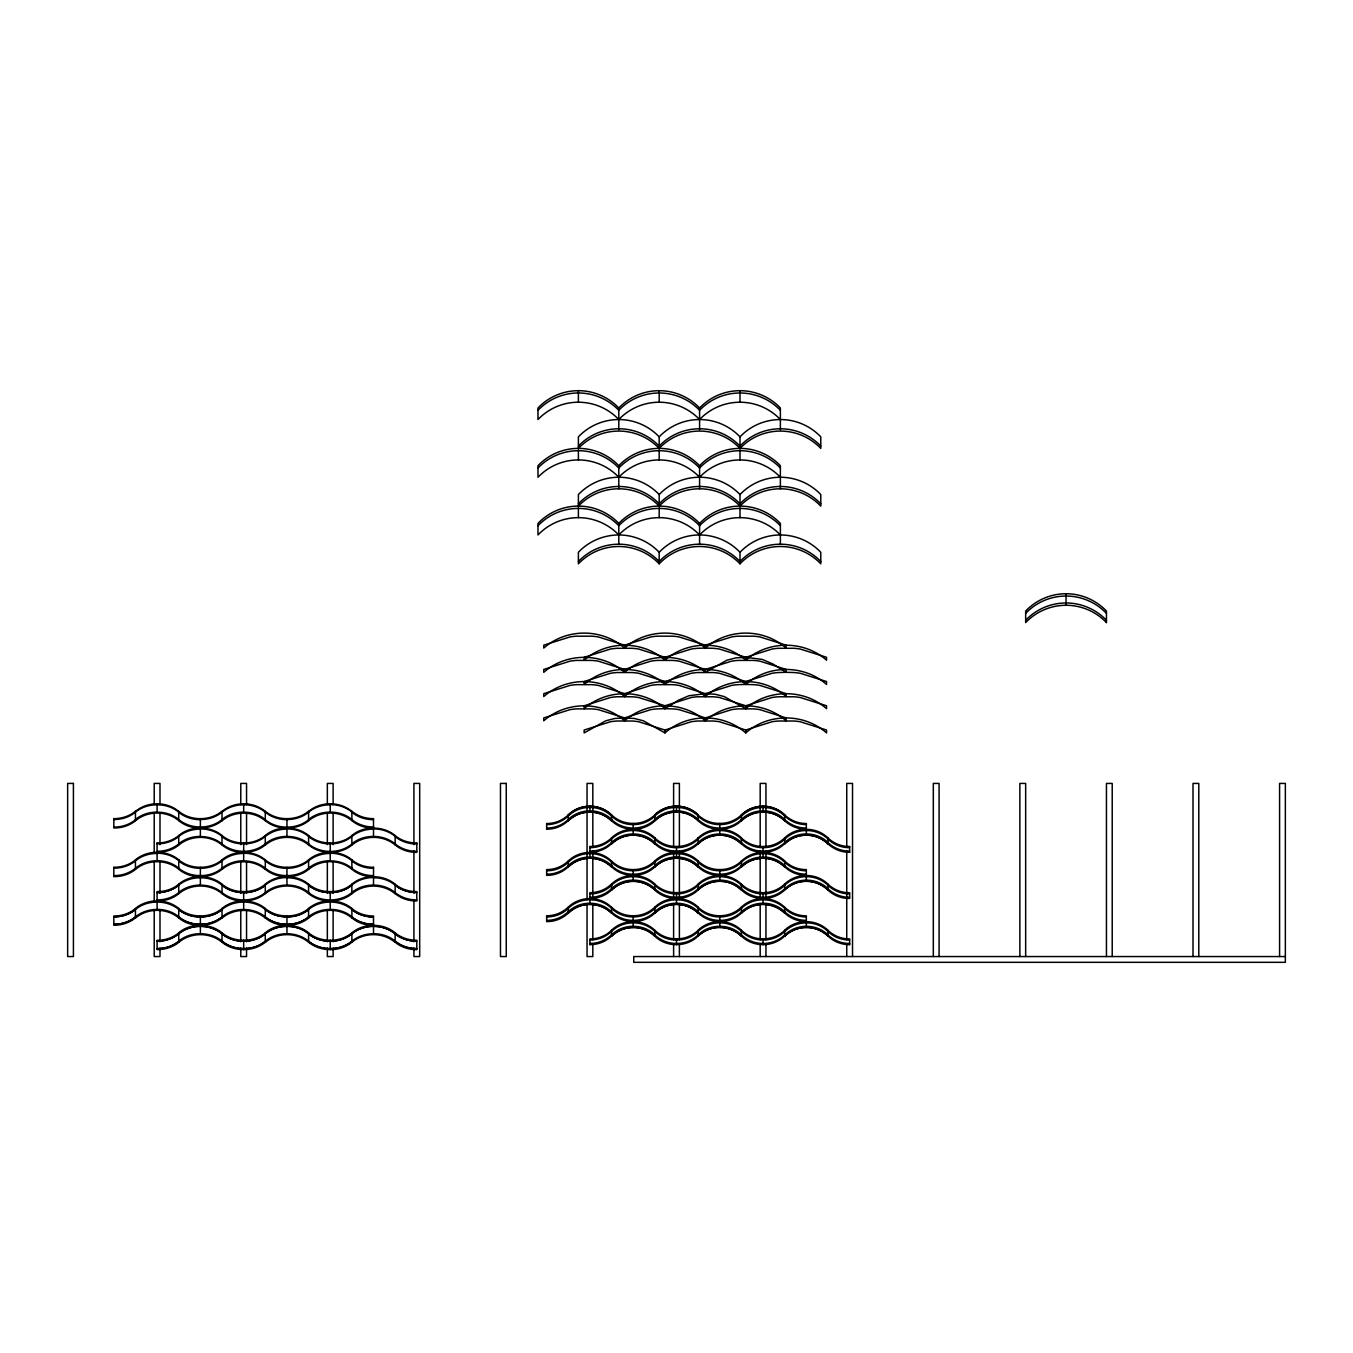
<?xml version="1.0" encoding="UTF-8"?>
<svg xmlns="http://www.w3.org/2000/svg" width="1353" height="1353" viewBox="0 0 1353 1353"><rect width="100%" height="100%" fill="white"/><g stroke="black" fill="none" stroke-linecap="round" stroke-linejoin="round"><path stroke-width="1.5" d="M624.562 648.07C647.157 628.113 682.758 628.113 705.353 648.07L713.082 648.29A71.219 71.219 0 0 1 719.458 649.034L745.757 657.304L762.162 659.401L772.732 663.883L786.144 672.306L793.89 672.542A71.219 71.219 0 0 1 800.249 673.27L826.548 681.54L826.548 684.432C803.953 664.475 768.352 664.475 745.757 684.432L738.028 684.652A71.219 71.219 0 0 0 731.652 685.396L705.353 693.666L688.948 695.746L678.377 700.228L664.966 708.668L657.22 708.887A71.219 71.219 0 0 0 650.861 709.632L624.562 717.902L614.786 718.477L605.721 720.811L584.158 732.903L584.158 730.028L610.457 721.741A71.219 71.219 0 0 1 616.833 721.014L632.291 721.014A71.219 71.219 0 0 1 638.667 721.741L664.966 730.028L691.248 721.741A71.219 71.219 0 0 1 697.624 721.014L713.082 721.014A71.219 71.219 0 0 1 719.458 721.741L745.757 730.028L772.056 721.741A71.219 71.219 0 0 1 778.415 721.014L793.89 721.014A71.219 71.219 0 0 1 800.249 721.741L826.548 730.028L826.548 732.903C803.953 712.963 768.352 712.963 745.757 732.903C723.162 712.963 687.561 712.963 664.966 732.903L643.402 720.811L634.337 718.477L624.562 717.902L598.263 709.632A71.219 71.219 0 0 0 591.887 708.887L576.429 708.887A71.219 71.219 0 0 0 570.07 709.632L543.771 717.902L543.771 720.794C566.366 700.837 601.967 700.837 624.562 720.794C647.157 700.837 682.758 700.837 705.353 720.794C727.948 700.837 763.549 700.837 786.144 720.794L786.144 717.902L759.862 709.632A71.219 71.219 0 0 0 753.486 708.887L738.028 708.887A71.219 71.219 0 0 0 731.652 709.632L705.353 717.902L679.054 709.632A71.219 71.219 0 0 0 672.695 708.887L664.966 708.668C642.354 688.711 606.753 688.711 584.158 708.668L584.158 705.776L610.457 697.505A71.219 71.219 0 0 1 616.833 696.778L632.291 696.778A71.219 71.219 0 0 1 638.667 697.505L664.966 705.776L691.248 697.505A71.219 71.219 0 0 1 697.624 696.778L713.082 696.778A71.219 71.219 0 0 1 719.458 697.505L745.757 705.776L772.056 697.505A71.219 71.219 0 0 1 778.415 696.778L793.89 696.778A71.219 71.219 0 0 1 800.249 697.505L826.548 705.776L826.548 708.668C803.953 688.711 768.352 688.711 745.757 708.668L724.193 696.575L715.128 694.241L705.353 693.666L679.054 685.396A71.219 71.219 0 0 0 672.695 684.652L657.22 684.652A71.219 71.219 0 0 0 650.861 685.396L624.562 693.666L598.263 685.396A71.219 71.219 0 0 0 591.887 684.652L576.429 684.652A71.219 71.219 0 0 0 570.07 685.396L543.771 693.666L543.771 696.541C566.366 676.601 601.967 676.601 624.562 696.541C647.157 676.601 682.758 676.601 705.353 696.541C727.948 676.601 763.549 676.601 786.144 696.541L786.144 693.666L759.862 685.396A71.219 71.219 0 0 0 753.486 684.652L745.757 684.432C723.162 664.475 687.561 664.475 664.966 684.432C642.354 664.475 606.753 664.475 584.158 684.432L584.158 681.54L610.457 673.27A71.219 71.219 0 0 1 616.833 672.542L632.291 672.542A71.219 71.219 0 0 1 638.667 673.27L664.966 681.54L691.248 673.27A71.219 71.219 0 0 1 697.624 672.542L713.082 672.542A71.219 71.219 0 0 1 719.458 673.27L745.757 681.54L772.056 673.27A71.219 71.219 0 0 1 778.415 672.542L786.144 672.306L786.144 669.431L759.862 661.143A71.219 71.219 0 0 0 753.486 660.416L738.028 660.416A71.219 71.219 0 0 0 731.652 661.143L705.353 669.431L679.054 661.143A71.219 71.219 0 0 0 672.695 660.416L657.22 660.416A71.219 71.219 0 0 0 650.861 661.143L624.562 669.431L598.263 661.143A71.219 71.219 0 0 0 591.887 660.416L576.429 660.416A71.219 71.219 0 0 0 570.07 661.143L543.771 669.431L543.771 672.306C566.366 652.366 601.967 652.366 624.562 672.306C647.157 652.366 682.758 652.366 705.353 672.306L726.916 660.213L735.981 657.879L745.757 657.304L772.056 649.034A71.219 71.219 0 0 1 778.415 648.29L793.89 648.29A71.219 71.219 0 0 1 800.249 649.034L826.548 657.304L826.548 660.196C803.953 640.24 768.352 640.24 745.757 660.196C723.162 640.24 687.561 640.24 664.966 660.196C642.354 640.24 606.753 640.24 584.158 660.196L584.158 657.304L610.457 649.034A71.219 71.219 0 0 1 616.833 648.29L632.291 648.29A71.219 71.219 0 0 1 638.667 649.034L664.966 657.304L691.248 649.034A71.219 71.219 0 0 1 697.624 648.29L705.353 648.07C727.948 628.113 763.549 628.113 786.144 648.07L786.144 645.178L759.862 636.908A71.219 71.219 0 0 0 753.486 636.181L738.028 636.181A71.219 71.219 0 0 0 731.652 636.908L705.353 645.178L679.054 636.908A71.219 71.219 0 0 0 672.695 636.181L657.22 636.181A71.219 71.219 0 0 0 650.861 636.908L624.562 645.178L598.263 636.908A71.219 71.219 0 0 0 591.887 636.181L576.429 636.181A71.219 71.219 0 0 0 570.07 636.908L543.771 645.178L543.771 648.07C566.366 628.113 601.967 628.113 624.562 648.07L624.562 645.178M1285.35 956.554L633.745 956.554L633.745 962.321L1285.35 962.321L1285.35 783.421L1279.583 783.421L1279.583 956.554M1198.792 956.554L1198.792 783.421L1193.008 783.421L1193.008 956.554M1112.217 956.554L1112.217 783.421L1106.45 783.421L1106.45 956.554M1066.046 593.73L1066.046 605.265M1025.659 956.554L1025.659 783.421L1019.874 783.421L1019.874 956.554M939.083 956.554L939.083 783.421L933.316 783.421L933.316 956.554M852.525 956.554L852.525 783.421L846.741 783.421L846.741 846.758M849.633 846.589L849.633 852.373M849.633 944.698L849.633 938.931A30.865 30.865 0 0 1 827.951 930.323M846.741 850.986L846.741 939.659M846.741 943.887L846.741 956.554M827.985 837.947L827.985 843.714A30.865 30.865 0 0 0 806.354 835.139A30.865 30.865 0 0 0 784.655 843.663A30.865 30.865 0 0 1 763.075 852.289A30.865 30.865 0 0 1 741.376 843.765A30.865 30.865 0 0 0 719.779 835.139A30.865 30.865 0 0 0 698.097 843.663L698.148 837.947M827.985 936.056L827.985 930.272A30.865 30.865 0 0 0 806.354 921.714A30.865 30.865 0 0 0 784.655 930.221L784.706 936.056A30.865 30.865 0 0 1 763.075 944.614A30.865 30.865 0 0 1 741.376 936.09L741.427 930.272A30.865 30.865 0 0 0 719.779 921.714A30.865 30.865 0 0 0 698.097 930.221L698.148 936.056M806.354 835.055L806.354 823.52A30.865 30.865 0 0 1 784.655 814.912M806.354 869.675L806.354 881.226M784.655 936.005A30.865 30.865 0 0 1 806.354 927.481L806.354 915.846A30.865 30.865 0 0 1 784.655 907.237A30.865 30.865 0 0 0 763.075 898.629A30.865 30.865 0 0 0 741.376 907.136A30.865 30.865 0 0 1 719.779 915.761A30.865 30.865 0 0 1 698.097 907.237L698.148 912.971A30.865 30.865 0 0 0 719.779 921.528A30.865 30.865 0 0 0 741.478 913.021L741.427 907.186M806.354 829.203A30.865 30.865 0 0 1 784.655 820.679L784.706 814.861A30.865 30.865 0 0 0 763.075 806.287A30.865 30.865 0 0 0 741.376 814.81L741.427 820.628A30.865 30.865 0 0 1 719.779 829.203A30.865 30.865 0 0 1 698.097 820.679A30.899 30.899 0 0 0 654.987 820.764A30.865 30.865 0 0 1 633.221 829.203A30.865 30.865 0 0 1 611.522 820.679A30.865 30.865 0 0 0 589.942 812.054A30.865 30.865 0 0 0 568.243 820.578A30.865 30.865 0 0 1 546.646 829.203M784.706 843.714L784.706 837.947A30.865 30.865 0 0 1 763.075 846.504A30.865 30.865 0 0 1 741.376 837.981L741.427 843.714M784.757 866.749A30.865 30.865 0 0 0 763.075 858.225A30.865 30.865 0 0 0 741.376 866.749A30.865 30.865 0 0 1 719.779 875.357A30.865 30.865 0 0 1 698.097 866.85L698.148 861.032A30.865 30.865 0 0 0 719.779 869.59A30.865 30.865 0 0 0 741.478 861.066A30.865 30.865 0 0 1 763.058 852.458A30.865 30.865 0 0 1 784.757 860.982L784.706 866.799A30.865 30.865 0 0 0 806.354 875.357M784.706 884.101L784.706 889.885A30.865 30.865 0 0 1 806.354 881.31A30.865 30.865 0 0 1 828.036 889.834L827.985 884.101A30.865 30.865 0 0 0 806.354 875.543A30.865 30.865 0 0 0 784.655 884.067A30.865 30.865 0 0 1 763.075 892.676A30.865 30.865 0 0 1 741.376 884.152A30.865 30.865 0 0 0 719.779 875.543A30.865 30.865 0 0 0 698.097 884.067L698.148 889.885A30.865 30.865 0 0 1 719.779 881.31A30.865 30.865 0 0 1 741.478 889.834L741.427 884.101M784.706 907.186L784.706 912.971A30.865 30.865 0 0 0 806.354 921.528M780.377 429.679L780.377 407.997A55.794 55.794 0 0 0 699.586 407.997A55.794 55.794 0 0 0 618.795 407.997A55.794 55.794 0 0 0 537.987 407.997L537.987 419.531A55.794 55.794 0 0 1 618.795 419.531A55.794 55.794 0 0 1 699.586 419.531A55.794 55.794 0 0 1 780.377 419.531M780.377 488.788L780.377 465.703A55.794 55.794 0 0 0 699.586 465.703A55.794 55.794 0 0 0 618.795 465.703A55.794 55.794 0 0 0 537.987 465.703L537.987 477.254A55.794 55.794 0 0 1 618.795 477.254A55.794 55.794 0 0 1 699.586 477.254A55.794 55.794 0 0 1 780.377 477.254M780.377 544.43L780.377 523.408A55.794 55.794 0 0 0 699.586 523.408A55.794 55.794 0 0 0 618.795 523.408A55.794 55.794 0 0 0 537.987 523.408L537.987 534.959A55.794 55.794 0 0 1 618.795 534.959A55.794 55.794 0 0 1 699.586 534.959A55.794 55.794 0 0 1 780.377 534.959M765.95 846.758L765.95 783.421L760.183 783.421L760.183 846.758M765.95 850.986L765.95 899.542M765.95 903.77L765.95 939.659M765.95 943.887L765.95 956.554M763.058 806.202L763.058 811.969A30.865 30.865 0 0 0 741.376 820.578M763.058 846.589L763.058 858.14M763.058 892.76L763.058 904.311A30.865 30.865 0 0 0 741.376 912.92M741.376 930.323A30.865 30.865 0 0 0 763.058 938.847L763.058 944.698M760.183 850.986L760.183 899.542M760.183 903.77L760.183 939.659M760.183 943.887L760.183 956.554M745.757 657.304L745.757 660.196M745.757 681.54L745.757 684.432M745.757 705.776L745.757 708.668M745.757 730.028L745.757 732.903M741.427 861.032L741.427 866.799M739.99 390.679L739.99 402.23M739.99 436.85L739.99 448.384A55.794 55.794 0 0 1 820.781 448.384L820.781 436.85A55.794 55.794 0 0 0 739.99 436.85A55.794 55.794 0 0 0 659.182 436.85A55.794 55.794 0 0 0 578.391 436.85L578.391 448.384A55.794 55.794 0 0 1 659.182 448.384A55.794 55.794 0 0 1 739.99 448.384M739.99 449.788L739.99 459.935M578.391 506.107A55.794 55.794 0 0 1 659.182 506.107A55.794 55.794 0 0 1 739.99 506.107A55.794 55.794 0 0 1 820.781 506.107L820.781 494.555A55.794 55.794 0 0 0 739.99 494.555L739.99 506.817M739.99 508.17L739.99 517.641M739.99 552.278L739.99 563.812A55.794 55.794 0 0 0 659.182 563.812A55.794 55.794 0 0 0 578.391 563.812L578.391 552.278A55.794 55.794 0 0 1 659.182 552.278A55.794 55.794 0 0 1 739.99 552.278A55.794 55.794 0 0 1 820.781 552.278L820.781 563.812A55.794 55.794 0 0 0 739.99 563.812M611.522 814.912A30.865 30.865 0 0 0 633.221 823.419A30.865 30.865 0 0 0 654.903 814.912A30.899 30.899 0 0 1 698.013 814.996A30.865 30.865 0 0 0 719.779 823.419L719.779 829.643M719.779 829.981L719.779 835.055M719.779 869.675L719.779 875.797M719.779 876.152L719.779 881.226M719.779 915.846L719.779 927.397A30.865 30.865 0 0 0 698.097 936.005M705.353 645.178L705.353 648.07M705.353 669.431L705.353 672.306M705.353 693.666L705.353 696.541M705.353 717.902L705.353 720.794M699.586 407.997L699.586 429.679M699.586 465.703L699.586 488.788M699.586 523.408L699.586 544.43M698.148 814.861L698.148 820.628M679.392 846.758L679.392 783.421L673.608 783.421L673.608 846.758M679.392 850.986L679.392 899.542M679.392 903.77L679.392 939.659M679.392 943.887L679.392 956.554M698.182 814.81A30.865 30.865 0 0 0 676.5 806.287L676.5 811.969A30.865 30.865 0 0 1 698.182 820.578M676.5 846.589L676.5 858.14M698.182 884.152A30.865 30.865 0 0 1 676.5 892.676L676.5 904.311A30.865 30.865 0 0 0 654.818 912.92M698.182 930.323A30.865 30.865 0 0 1 676.5 938.847L676.5 944.698M673.608 850.986L673.608 899.542M673.608 903.77L673.608 939.659M673.608 943.887L673.608 956.554M664.966 657.304L664.966 660.196M664.966 681.54L664.966 684.432M664.966 705.776L664.966 708.668M664.966 730.028L664.966 732.903M659.182 390.679L659.182 402.23M659.182 436.85L659.182 448.384M659.182 449.788L659.182 459.935M578.391 506.817L578.391 494.555A55.794 55.794 0 0 1 659.182 494.555L659.182 506.817M659.182 508.17L659.182 517.641M659.182 552.278L659.182 563.812M654.852 814.861L654.852 820.628M654.852 837.947L654.852 843.714A30.865 30.865 0 0 0 633.221 835.139A30.865 30.865 0 0 0 611.522 843.663A30.865 30.865 0 0 1 589.942 852.289M611.573 907.186L611.573 912.971A30.865 30.865 0 0 0 633.221 921.528A30.865 30.865 0 0 0 654.903 913.021L654.852 907.186A30.865 30.865 0 0 1 633.221 915.761A30.865 30.865 0 0 1 611.522 907.237A30.865 30.865 0 0 0 589.942 898.629A30.865 30.865 0 0 0 568.243 907.136A30.865 30.865 0 0 1 546.646 915.761L546.646 921.613A30.865 30.865 0 0 0 568.345 913.021L568.294 907.186M654.852 936.056L654.852 930.272A30.865 30.865 0 0 0 633.221 921.714A30.865 30.865 0 0 0 611.522 930.221L611.573 936.056A30.865 30.865 0 0 1 589.942 944.614M633.221 823.52L633.221 829.643M633.221 829.981L633.221 835.055M633.221 869.675L633.221 875.797M633.221 876.152L633.221 881.226M633.221 915.846L633.221 927.397A30.865 30.865 0 0 1 654.903 936.005M624.562 669.431L624.562 672.306M624.562 693.666L624.562 696.541M624.562 717.902L624.562 720.794M618.795 407.997L618.795 429.679M618.795 465.703L618.795 488.788M618.795 523.408L618.795 544.43M611.573 820.628L611.573 814.861A30.865 30.865 0 0 0 589.942 806.287A30.865 30.865 0 0 0 568.243 814.81L568.294 820.628M611.573 843.714L611.573 837.947A30.865 30.865 0 0 1 589.942 846.504M611.573 861.032L611.573 866.799A30.865 30.865 0 0 0 633.221 875.357A30.865 30.865 0 0 0 654.903 866.85L654.852 861.032A30.865 30.865 0 0 1 633.221 869.59A30.865 30.865 0 0 1 611.522 861.066A30.865 30.865 0 0 0 589.942 852.458A30.865 30.865 0 0 0 568.243 860.982A30.865 30.865 0 0 1 546.646 869.59M611.573 884.101L611.573 889.885A30.865 30.865 0 0 1 633.221 881.31A30.865 30.865 0 0 1 654.903 889.834L654.852 884.101A30.865 30.865 0 0 0 633.221 875.543A30.865 30.865 0 0 0 611.522 884.067A30.865 30.865 0 0 1 589.942 892.676L589.942 904.311A30.865 30.865 0 0 0 568.243 912.92M592.817 846.758L592.817 783.421L587.05 783.421L587.05 899.542M592.817 850.986L592.817 899.542M592.817 903.77L592.817 939.659M592.817 943.887L592.817 956.554L587.05 956.554L587.05 903.77M589.942 806.202L589.942 811.969M589.942 846.589L589.942 858.14M589.942 944.698L589.942 938.931A30.865 30.865 0 0 0 611.624 930.323M578.391 390.679L578.391 402.23M578.391 449.788L578.391 459.935M578.391 508.17L578.391 517.641M568.294 861.032L568.294 866.799A30.865 30.865 0 0 1 546.646 875.357L546.646 869.675M546.646 829.288L546.646 823.52A30.865 30.865 0 0 0 568.345 814.912M416.809 843.037L416.809 852.373A30.865 26.739 0 0 1 395.11 844.915A30.899 26.772 0 0 0 352.017 844.999A30.865 26.739 0 0 1 330.233 852.289A30.865 26.739 0 0 0 308.552 859.831M413.917 844.644L413.917 783.421L419.684 783.421L419.684 956.554L413.917 956.554L413.917 948.098M413.917 850.986L413.917 893.2M413.917 899.542L413.917 941.773M395.161 844.881L395.161 835.545A30.865 26.739 0 0 0 373.513 828.121A30.865 26.739 0 0 1 351.831 820.594A30.899 26.772 0 0 0 308.721 820.679A30.865 26.739 0 0 1 286.954 827.968A30.865 26.739 0 0 0 265.256 835.511L265.306 844.881M395.11 884.236A30.865 26.739 0 0 0 416.792 891.61L416.809 901.013A30.865 26.739 0 0 1 395.11 893.555L395.161 884.185A30.865 26.739 0 0 0 373.513 876.761A30.865 26.739 0 0 1 351.831 869.235A30.899 26.772 0 0 0 308.721 869.319A30.865 26.739 0 0 1 286.954 876.609A30.865 26.739 0 0 0 265.256 884.152L265.306 893.521A30.865 26.739 0 0 1 243.675 900.929A30.865 26.739 0 0 0 221.977 908.472L222.027 917.841A30.865 26.739 0 0 1 200.379 925.249A30.865 26.739 0 0 0 178.697 932.792L178.748 942.162M395.11 932.877A30.865 26.739 0 0 0 416.792 940.25L416.809 949.654A30.865 26.739 0 0 1 395.11 942.195L395.161 932.826A30.865 26.739 0 0 0 373.513 925.401A30.865 26.739 0 0 1 351.831 917.875A30.899 26.772 0 0 0 308.721 917.96A30.865 26.739 0 0 1 286.954 925.249A30.865 26.739 0 0 0 265.256 932.792L265.306 942.162A30.865 26.739 0 0 1 243.675 949.569A30.865 26.739 0 0 1 221.977 942.195A30.899 26.772 0 0 0 178.884 942.28A30.865 26.739 0 0 1 157.1 949.569L157.1 940.318A30.865 26.739 0 0 0 178.782 932.877M373.513 818.717L373.513 828.053A30.865 26.739 0 0 0 351.831 835.511L351.881 844.881M416.792 851.291A30.865 26.739 0 0 1 395.11 843.917A30.865 26.739 0 0 0 373.513 836.458L373.513 828.915A30.865 26.739 0 0 1 395.211 836.374M373.513 867.358L373.513 876.693A30.865 26.739 0 0 0 351.831 884.152L351.881 893.521M416.792 899.931A30.865 26.739 0 0 1 395.11 892.557A30.865 26.739 0 0 0 373.513 885.099L373.513 877.556A30.865 26.739 0 0 0 351.831 885.014M395.211 933.655A30.865 26.739 0 0 0 373.513 926.264L373.513 933.79A30.865 26.739 0 0 0 351.831 941.248M351.881 820.561L351.881 811.225A30.865 26.739 0 0 0 373.513 818.65M351.881 859.865L351.881 869.201M351.881 908.506L351.881 917.841M351.881 942.162L351.881 932.826A30.865 26.739 0 0 1 373.513 925.401L373.513 915.998A30.865 26.739 0 0 1 351.831 908.556M333.126 804.528L333.126 783.421L327.341 783.421L327.341 804.528M333.126 812.967L333.126 844.644M333.126 861.54L333.126 893.2M333.126 910.095L333.126 941.773M333.126 948.098L333.126 956.554L327.341 956.554L327.341 948.098M351.915 819.512A30.865 26.739 0 0 0 330.233 812.138L330.233 804.595A30.865 26.739 0 0 1 351.915 812.054M330.233 843.037L330.233 852.373A30.865 26.739 0 0 1 351.915 859.831M351.915 868.288A30.865 26.739 0 0 0 330.233 860.914L330.233 853.236A30.865 26.739 0 0 1 351.915 860.694M351.915 884.236A30.865 26.739 0 0 1 330.233 891.61L330.233 901.013A30.865 26.739 0 0 1 351.915 908.472M330.233 901.876L330.233 909.47A30.865 26.739 0 0 0 308.552 916.793M351.915 932.877A30.865 26.739 0 0 1 330.233 940.25L330.233 949.654A30.865 26.739 0 0 0 351.915 942.195A30.899 26.772 0 0 1 395.025 942.28M327.341 812.967L327.341 844.644M327.341 861.54L327.341 893.2M327.341 910.095L327.341 941.773M308.585 820.561L308.585 811.225A30.865 26.739 0 0 1 286.954 818.65A30.865 26.739 0 0 1 265.256 811.276L265.306 820.561M308.585 844.881L308.585 835.545A30.865 26.739 0 0 0 286.954 828.121A30.865 26.739 0 0 1 265.256 820.594M308.585 859.865L308.585 869.201M308.585 893.521L308.585 884.185A30.865 26.739 0 0 0 286.954 876.761A30.865 26.739 0 0 1 265.256 869.235M308.585 908.506L308.585 917.841M308.585 942.162L308.585 932.826A30.865 26.739 0 0 0 286.954 925.401A30.865 26.739 0 0 1 265.256 917.875L265.306 908.506A30.865 26.739 0 0 0 243.675 901.081A30.865 26.739 0 0 1 221.977 893.555A30.899 26.772 0 0 0 178.884 893.64A30.865 26.739 0 0 1 157.1 900.929A30.865 26.739 0 0 0 135.418 908.472L135.452 917.841A30.865 26.739 0 0 1 113.821 925.249L113.821 915.998A30.865 26.739 0 0 0 135.503 908.556M286.954 818.717L286.954 828.053M308.636 843.832A30.865 26.739 0 0 0 286.954 836.458L286.954 828.915A30.865 26.739 0 0 1 308.636 836.374M286.954 867.358L286.954 876.693M308.636 892.473A30.865 26.739 0 0 0 286.954 885.099L286.954 877.556A30.865 26.739 0 0 0 265.256 885.014M308.636 908.556A30.865 26.739 0 0 1 286.954 915.93L286.954 925.334M265.256 933.655A30.865 26.739 0 0 1 286.954 926.264L286.954 933.79A30.865 26.739 0 0 1 308.636 941.248M265.306 869.201L265.306 859.865A30.865 26.739 0 0 0 243.675 852.441A30.865 26.739 0 0 1 221.977 844.915A30.899 26.772 0 0 0 178.884 844.999A30.865 26.739 0 0 1 157.1 852.289A30.865 26.739 0 0 0 135.418 859.831L135.452 869.201M246.55 804.528L246.55 783.421L240.783 783.421L240.783 804.528M246.55 812.967L246.55 844.644M246.55 861.54L246.55 893.2M246.55 910.095L246.55 941.773M246.55 948.098L246.55 956.554L240.783 956.554L240.783 948.098M243.675 804.595L243.675 812.189A30.865 26.739 0 0 1 265.357 819.647M243.675 843.037L243.675 852.373A30.865 26.739 0 0 0 221.977 859.831L222.027 869.201M308.636 868.237A30.865 26.739 0 0 1 286.954 875.611A30.865 26.739 0 0 1 265.256 868.237A30.865 26.739 0 0 0 243.675 860.914L243.675 853.236A30.865 26.739 0 0 1 265.357 860.694M265.357 884.236A30.865 26.739 0 0 1 243.675 891.61L243.675 901.013M243.675 901.876L243.675 909.47A30.865 26.739 0 0 0 221.977 916.928A30.865 26.739 0 0 1 200.379 924.251A30.865 26.739 0 0 1 178.697 916.877M265.357 932.877A30.865 26.739 0 0 1 243.675 940.25L243.675 949.654M240.783 812.967L240.783 844.644M240.783 861.54L240.783 893.2M240.783 910.095L240.783 941.773M222.027 820.561L222.027 811.225A30.865 26.739 0 0 1 200.379 818.65A30.865 26.739 0 0 1 178.697 811.276L178.748 820.561M222.027 844.881L222.027 835.545A30.865 26.739 0 0 0 200.379 828.121A30.865 26.739 0 0 1 178.697 820.594A30.899 26.772 0 0 0 135.588 820.679A30.865 26.739 0 0 1 113.821 827.968L113.821 818.717M222.027 893.521L222.027 884.185A30.865 26.739 0 0 0 200.379 876.761A30.865 26.739 0 0 1 178.697 869.235A30.899 26.772 0 0 0 135.588 869.319A30.865 26.739 0 0 1 113.821 876.609L113.821 867.358M222.027 942.162L222.027 932.826A30.865 26.739 0 0 0 200.379 925.401A30.865 26.739 0 0 1 178.697 917.875A30.899 26.772 0 0 0 135.588 917.96M200.379 818.717L200.379 828.053A30.865 26.739 0 0 0 178.697 835.511L178.748 844.881M286.954 836.458A30.865 26.739 0 0 0 265.256 843.832A30.865 26.739 0 0 1 243.675 851.291A30.865 26.739 0 0 1 221.977 843.917A30.865 26.739 0 0 0 200.379 836.594L200.379 828.915A30.865 26.739 0 0 1 222.078 836.374M200.379 867.358L200.379 876.693A30.865 26.739 0 0 0 178.697 884.152L178.748 893.521M200.379 877.556L200.379 885.15A30.865 26.739 0 0 1 222.078 892.608A30.865 26.739 0 0 0 243.675 899.931A30.865 26.739 0 0 0 265.357 892.557A30.865 26.739 0 0 1 286.954 885.099M222.078 908.556A30.865 26.739 0 0 1 200.379 915.93L200.379 925.334M222.078 933.655A30.865 26.739 0 0 0 200.379 926.264L200.379 933.79A30.865 26.739 0 0 1 222.078 941.113A30.865 26.739 0 0 0 243.675 948.571A30.865 26.739 0 0 0 265.357 941.198A30.865 26.739 0 0 1 286.954 933.739M178.748 859.865L178.748 869.201M178.748 908.506L178.748 917.841M159.992 804.528L159.992 783.421L154.208 783.421L154.208 804.528M159.992 812.967L159.992 844.644M159.992 861.54L159.992 893.2M159.992 910.095L159.992 941.773M159.992 948.098L159.992 956.554L154.208 956.554L154.208 910.095M157.1 804.595L157.1 812.189A30.865 26.739 0 0 1 178.782 819.512M157.1 843.037L157.1 852.373A30.865 26.739 0 0 1 178.782 859.831M113.821 875.611A30.865 26.739 0 0 0 135.503 868.237A30.865 26.739 0 0 1 157.1 860.779L157.1 853.236A30.865 26.739 0 0 1 178.782 860.694M157.1 901.876L157.1 909.47A30.865 26.739 0 0 0 135.418 916.928A30.865 26.739 0 0 1 113.821 924.251M154.208 812.967L154.208 853.083M154.208 861.54L154.208 901.656M135.452 820.561L135.452 811.225A30.865 26.739 0 0 1 113.821 818.65M416.792 843.968A30.865 26.739 0 0 1 395.11 836.594M351.831 836.509A30.865 26.739 0 0 1 373.513 829.118M351.915 836.458A30.865 26.739 0 0 1 330.233 843.832A30.865 26.739 0 0 1 308.552 836.594M351.831 843.832A30.865 26.739 0 0 1 373.513 836.458M351.915 844.052A30.865 26.739 0 0 1 330.233 851.426A30.865 26.739 0 0 1 308.552 843.917M351.915 835.596A30.865 26.739 0 0 1 330.233 842.97A30.865 26.739 0 0 1 308.552 835.596M416.792 842.97A30.865 26.739 0 0 1 395.11 835.596M330.233 852.289A30.865 26.739 0 0 1 308.552 844.915A30.899 26.772 0 0 0 265.442 844.999M286.954 829.118A30.865 26.739 0 0 0 265.256 836.509A30.865 26.739 0 0 1 243.675 843.832A30.865 26.739 0 0 1 221.977 836.594M265.357 844.915A30.865 26.739 0 0 1 243.675 852.289M265.357 835.596A30.865 26.739 0 0 1 243.675 842.97A30.865 26.739 0 0 1 221.977 835.596M178.697 836.509A30.865 26.739 0 0 1 200.379 829.118M178.782 836.458A30.865 26.739 0 0 1 157.1 843.832M178.697 843.832A30.865 26.739 0 0 1 200.379 836.458M178.782 843.917A30.865 26.739 0 0 1 157.1 851.291M178.782 835.596A30.865 26.739 0 0 1 157.1 842.97M222.078 820.594A30.865 26.739 0 0 1 200.379 827.968M178.697 819.597A30.865 26.739 0 0 0 200.379 826.971A30.865 26.739 0 0 0 222.078 819.597M200.379 819.647A30.865 26.739 0 0 1 178.697 812.274M178.782 812.189A30.865 26.739 0 0 0 157.1 804.798A30.865 26.739 0 0 0 135.418 812.189A30.865 26.739 0 0 1 113.821 819.512M200.379 819.512A30.865 26.739 0 0 0 222.078 812.138A30.865 26.739 0 0 1 243.675 804.798A30.865 26.739 0 0 1 265.357 812.189A30.865 26.739 0 0 0 286.954 819.647M135.588 811.343A30.899 26.772 0 0 1 178.613 811.343M135.503 819.732A30.865 26.739 0 0 1 113.821 827.106M135.418 819.512A30.865 26.739 0 0 1 157.1 812.138M265.256 819.732A30.865 26.739 0 0 0 286.954 827.106A30.865 26.739 0 0 0 308.636 819.732M308.636 812.138A30.865 26.739 0 0 1 286.954 819.512M222.163 820.679A30.899 26.772 0 0 1 265.171 820.679M222.163 811.343A30.899 26.772 0 0 1 265.171 811.343M221.977 819.512A30.865 26.739 0 0 1 243.675 812.138M373.513 826.971A30.865 26.739 0 0 1 351.831 819.597M373.513 819.647A30.865 26.739 0 0 1 351.831 812.274M308.721 811.343A30.899 26.772 0 0 1 351.746 811.343M308.552 819.512A30.865 26.739 0 0 1 330.233 812.138M308.552 812.189A30.865 26.739 0 0 1 330.233 804.798M373.513 877.759A30.865 26.739 0 0 1 395.211 885.15A30.865 26.739 0 0 0 416.792 892.473A30.865 26.739 0 0 1 395.11 885.234M351.831 892.473A30.865 26.739 0 0 1 373.513 885.099M351.915 892.557A30.865 26.739 0 0 1 330.233 899.931A30.865 26.739 0 0 1 308.552 892.557M395.025 893.64A30.899 26.772 0 0 0 352.017 893.64A30.865 26.739 0 0 1 330.233 900.929A30.865 26.739 0 0 0 308.552 908.472M330.233 900.929A30.865 26.739 0 0 1 308.552 893.555A30.899 26.772 0 0 0 265.442 893.64M330.233 891.61A30.865 26.739 0 0 1 308.552 884.236M286.954 877.759A30.865 26.739 0 0 1 308.636 885.15M221.977 885.234A30.865 26.739 0 0 0 243.675 892.608A30.865 26.739 0 0 0 265.357 885.234A30.865 26.739 0 0 1 243.675 892.473A30.865 26.739 0 0 1 221.977 885.099A30.865 26.739 0 0 0 200.379 877.759A30.865 26.739 0 0 0 178.697 885.15M243.675 891.61A30.865 26.739 0 0 1 221.977 884.236M178.697 892.473A30.865 26.739 0 0 1 200.379 885.099M178.782 892.557A30.865 26.739 0 0 1 157.1 899.931M178.782 884.236A30.865 26.739 0 0 1 157.1 891.61L157.1 901.013A30.865 26.739 0 0 1 178.782 908.472M222.078 869.235A30.865 26.739 0 0 1 200.379 876.609M178.697 868.237A30.865 26.739 0 0 0 200.379 875.611A30.865 26.739 0 0 0 222.078 868.237A30.865 26.739 0 0 1 243.675 860.779M157.1 860.779A30.865 26.739 0 0 1 178.782 868.152M178.697 860.914A30.865 26.739 0 0 0 200.379 868.288A30.865 26.739 0 0 0 222.078 860.779A30.865 26.739 0 0 1 243.675 853.439M178.697 859.916A30.865 26.739 0 0 0 200.379 867.29A30.865 26.739 0 0 0 222.078 859.916M113.821 868.152A30.865 26.739 0 0 0 135.503 860.779A30.865 26.739 0 0 1 157.1 853.439M135.503 859.916A30.865 26.739 0 0 1 113.821 867.29M265.256 860.914A30.865 26.739 0 0 0 286.954 868.288A30.865 26.739 0 0 0 308.636 860.779M222.163 869.319A30.899 26.772 0 0 1 265.171 869.319M265.256 859.916A30.865 26.739 0 0 0 286.954 867.29A30.865 26.739 0 0 0 308.636 859.916M373.513 875.611A30.865 26.739 0 0 1 351.831 868.237M373.513 868.288A30.865 26.739 0 0 1 351.831 860.914M373.513 867.29A30.865 26.739 0 0 1 351.831 859.916M308.552 868.152A30.865 26.739 0 0 1 330.233 860.779M308.552 860.829A30.865 26.739 0 0 1 330.233 853.439M395.11 933.739A30.865 26.739 0 0 0 416.792 941.113A30.865 26.739 0 0 1 395.11 933.874A30.865 26.739 0 0 0 373.513 926.399A30.865 26.739 0 0 0 351.831 933.79M351.831 933.655A30.865 26.739 0 0 1 373.513 926.264M351.915 941.198A30.865 26.739 0 0 1 330.233 948.571A30.865 26.739 0 0 1 308.552 941.198M373.513 933.739A30.865 26.739 0 0 1 395.211 941.113A30.865 26.739 0 0 0 416.792 948.571M351.915 941.333A30.865 26.739 0 0 1 330.233 948.707A30.865 26.739 0 0 1 308.552 941.333M416.792 948.707A30.865 26.739 0 0 1 395.11 941.333M330.233 949.569A30.865 26.739 0 0 1 308.552 942.195A30.899 26.772 0 0 0 265.442 942.28M330.233 940.25A30.865 26.739 0 0 1 308.552 932.877M286.954 926.264A30.865 26.739 0 0 1 308.636 933.655M308.636 933.79A30.865 26.739 0 0 0 286.954 926.399A30.865 26.739 0 0 0 265.256 933.79A30.865 26.739 0 0 1 243.675 941.113A30.865 26.739 0 0 1 221.977 933.874A30.865 26.739 0 0 0 200.379 926.399A30.865 26.739 0 0 0 178.697 933.79M265.357 933.874A30.865 26.739 0 0 1 243.675 941.248A30.865 26.739 0 0 1 221.977 933.739M265.357 941.333A30.865 26.739 0 0 1 243.675 948.707A30.865 26.739 0 0 1 221.977 941.333M243.675 940.25A30.865 26.739 0 0 1 221.977 932.877M178.697 933.655A30.865 26.739 0 0 1 200.379 926.264M178.697 941.113A30.865 26.739 0 0 1 200.379 933.739M178.782 941.198A30.865 26.739 0 0 1 157.1 948.571M178.782 941.333A30.865 26.739 0 0 1 157.1 948.707M178.697 917.013A30.865 26.739 0 0 0 200.379 924.387A30.865 26.739 0 0 0 222.078 917.013M157.1 909.419A30.865 26.739 0 0 1 178.782 916.793M178.782 909.47A30.865 26.739 0 0 0 157.1 902.079A30.865 26.739 0 0 0 135.418 909.47A30.865 26.739 0 0 1 113.821 916.793A30.865 26.739 0 0 0 135.503 909.554M222.078 909.554A30.865 26.739 0 0 1 200.379 916.928A30.865 26.739 0 0 1 178.697 909.554A30.865 26.739 0 0 0 200.379 916.793A30.865 26.739 0 0 0 222.078 909.419A30.865 26.739 0 0 1 243.675 902.079A30.865 26.739 0 0 1 265.357 909.47A30.865 26.739 0 0 0 286.954 916.793A30.865 26.739 0 0 0 308.636 909.554A30.865 26.739 0 0 1 286.954 916.793A30.865 26.739 0 0 1 265.256 909.554M200.379 915.93A30.865 26.739 0 0 1 178.697 908.556M135.503 917.013A30.865 26.739 0 0 1 113.821 924.387M265.256 917.013A30.865 26.739 0 0 0 286.954 924.387A30.865 26.739 0 0 0 308.636 917.013M243.675 909.554A30.865 26.739 0 0 1 265.357 916.928A30.865 26.739 0 0 0 286.954 924.251A30.865 26.739 0 0 0 308.636 916.877M222.163 917.96A30.899 26.772 0 0 1 265.171 917.96M286.954 915.93A30.865 26.739 0 0 1 265.256 908.556M373.513 924.387A30.865 26.739 0 0 1 351.831 917.013M330.233 909.419A30.865 26.739 0 0 1 351.915 916.793M351.915 909.47A30.865 26.739 0 0 0 330.233 902.079A30.865 26.739 0 0 0 308.552 909.47M373.513 924.251A30.865 26.739 0 0 1 351.831 916.877M654.818 931.473A30.865 30.865 0 0 0 676.5 939.997A30.865 30.865 0 0 0 698.182 931.473M654.903 931.388A30.865 30.865 0 0 0 633.221 922.864A30.865 30.865 0 0 0 611.522 931.388A30.865 30.865 0 0 1 589.942 939.997M611.708 936.191A30.899 30.899 0 0 1 654.734 936.191A30.865 30.865 0 0 0 676.5 944.614A30.865 30.865 0 0 0 698.182 936.09A30.899 30.899 0 0 1 741.292 936.191M654.818 934.94A30.865 30.865 0 0 0 676.5 943.464A30.865 30.865 0 0 0 698.182 934.94M654.903 934.838A30.865 30.865 0 0 0 633.221 926.331A30.865 30.865 0 0 0 611.522 934.838A30.865 30.865 0 0 1 589.942 943.464M676.5 938.847A30.865 30.865 0 0 1 654.818 930.323M611.522 936.005A30.865 30.865 0 0 1 633.221 927.481M719.779 927.481A30.865 30.865 0 0 1 741.478 936.005M784.757 930.323A30.865 30.865 0 0 1 763.075 938.847M698.097 931.388A30.865 30.865 0 0 1 719.779 922.864A30.865 30.865 0 0 1 741.478 931.388A30.865 30.865 0 0 0 763.058 939.997A30.865 30.865 0 0 0 784.757 931.473A30.865 30.865 0 0 1 806.354 922.864A30.865 30.865 0 0 1 828.036 931.388M698.097 934.838A30.865 30.865 0 0 1 719.779 926.331A30.865 30.865 0 0 1 741.478 934.838A30.865 30.865 0 0 0 763.058 943.464A30.865 30.865 0 0 0 784.757 934.94A30.865 30.865 0 0 1 806.354 926.331A30.865 30.865 0 0 1 828.036 934.838M849.633 944.614A30.865 30.865 0 0 1 827.951 936.09A30.899 30.899 0 0 0 784.841 936.191M806.354 927.481A30.865 30.865 0 0 1 828.036 936.005M849.633 939.997A30.865 30.865 0 0 1 827.951 931.473M849.633 943.464A30.865 30.865 0 0 1 827.951 934.94M589.942 904.396A30.865 30.865 0 0 1 611.624 912.92M611.522 908.404A30.865 30.865 0 0 0 633.221 916.911A30.865 30.865 0 0 0 654.903 908.404M611.624 908.303A30.865 30.865 0 0 0 589.942 899.779A30.865 30.865 0 0 0 568.243 908.303M568.429 913.106A30.899 30.899 0 0 1 611.438 913.106M654.903 911.854A30.865 30.865 0 0 1 633.221 920.378A30.865 30.865 0 0 1 611.522 911.854A30.865 30.865 0 0 0 589.942 903.246A30.865 30.865 0 0 0 568.243 911.753A30.865 30.865 0 0 1 546.646 920.378M568.345 908.404A30.865 30.865 0 0 1 546.646 916.911M611.624 889.936A30.865 30.865 0 0 1 589.942 898.443M676.5 904.396A30.865 30.865 0 0 1 698.182 912.92M698.097 908.404A30.865 30.865 0 0 0 719.779 916.911A30.865 30.865 0 0 0 741.478 908.404M698.182 908.303A30.865 30.865 0 0 0 676.5 899.779A30.865 30.865 0 0 0 654.818 908.303M654.987 913.106A30.899 30.899 0 0 1 698.013 913.106M698.097 911.854A30.865 30.865 0 0 0 719.779 920.378A30.865 30.865 0 0 0 741.478 911.854A30.865 30.865 0 0 1 763.058 903.246A30.865 30.865 0 0 1 784.757 911.753A30.865 30.865 0 0 0 806.354 920.378M698.182 911.753A30.865 30.865 0 0 0 676.5 903.246A30.865 30.865 0 0 0 654.818 911.753M698.182 907.136A30.865 30.865 0 0 0 676.5 898.629A30.865 30.865 0 0 0 654.818 907.136M763.075 904.396A30.865 30.865 0 0 1 784.757 912.92M806.354 916.911A30.865 30.865 0 0 1 784.655 908.404M784.757 908.303A30.865 30.865 0 0 0 763.075 899.779A30.865 30.865 0 0 0 741.376 908.303M741.562 913.106A30.899 30.899 0 0 1 784.571 913.106M741.376 889.936A30.865 30.865 0 0 0 763.058 898.443A30.865 30.865 0 0 0 784.757 889.936A30.899 30.899 0 0 1 827.85 890.02A30.865 30.865 0 0 0 849.633 898.443L849.633 892.76A30.865 30.865 0 0 1 827.951 884.152M654.818 885.319A30.865 30.865 0 0 0 676.5 893.826A30.865 30.865 0 0 0 698.182 885.319M654.903 885.217A30.865 30.865 0 0 0 633.221 876.693A30.865 30.865 0 0 0 611.522 885.217M611.708 890.02A30.899 30.899 0 0 1 654.734 890.02A30.865 30.865 0 0 0 676.5 898.443A30.865 30.865 0 0 0 698.182 889.936A30.899 30.899 0 0 1 741.292 890.02M654.818 888.769A30.865 30.865 0 0 0 676.5 897.293A30.865 30.865 0 0 0 698.182 888.769M654.903 888.684A30.865 30.865 0 0 0 633.221 880.16A30.865 30.865 0 0 0 611.522 888.684A30.865 30.865 0 0 1 589.942 897.293M676.5 892.676A30.865 30.865 0 0 1 654.818 884.152M611.624 885.319A30.865 30.865 0 0 1 589.942 893.826M741.376 885.319A30.865 30.865 0 0 0 763.058 893.826A30.865 30.865 0 0 0 784.757 885.319M741.478 885.217A30.865 30.865 0 0 0 719.779 876.693A30.865 30.865 0 0 0 698.097 885.217M698.097 888.684A30.865 30.865 0 0 1 719.779 880.16A30.865 30.865 0 0 1 741.478 888.684A30.865 30.865 0 0 0 763.058 897.293A30.865 30.865 0 0 0 784.757 888.769A30.865 30.865 0 0 1 806.354 880.16A30.865 30.865 0 0 1 828.036 888.684M849.633 893.826A30.865 30.865 0 0 1 827.951 885.319M828.036 885.217A30.865 30.865 0 0 0 806.354 876.693A30.865 30.865 0 0 0 784.655 885.217M849.633 897.293A30.865 30.865 0 0 1 827.951 888.769M611.624 866.749A30.865 30.865 0 0 0 589.942 858.225A30.865 30.865 0 0 0 568.243 866.749M611.522 862.233A30.865 30.865 0 0 0 633.221 870.74A30.865 30.865 0 0 0 654.903 862.233M611.624 862.132A30.865 30.865 0 0 0 589.942 853.608A30.865 30.865 0 0 0 568.243 862.132M568.429 866.935A30.899 30.899 0 0 1 611.438 866.935M611.522 865.683A30.865 30.865 0 0 0 633.221 874.207A30.865 30.865 0 0 0 654.903 865.683M611.624 865.599A30.865 30.865 0 0 0 589.942 857.075A30.865 30.865 0 0 0 568.243 865.599M568.345 862.233A30.865 30.865 0 0 1 546.646 870.74M568.345 865.683A30.865 30.865 0 0 1 546.646 874.207M698.182 866.749A30.865 30.865 0 0 0 676.5 858.225A30.865 30.865 0 0 0 654.818 866.749M698.097 862.233A30.865 30.865 0 0 0 719.779 870.74A30.865 30.865 0 0 0 741.478 862.233M698.182 862.132A30.865 30.865 0 0 0 676.5 853.608A30.865 30.865 0 0 0 654.818 862.132M654.987 866.935A30.899 30.899 0 0 1 698.013 866.935M698.097 865.683A30.865 30.865 0 0 0 719.779 874.207A30.865 30.865 0 0 0 741.478 865.683M698.182 865.599A30.865 30.865 0 0 0 676.5 857.075A30.865 30.865 0 0 0 654.818 865.599M698.182 860.982A30.865 30.865 0 0 0 676.5 852.458A30.865 30.865 0 0 0 654.818 860.982M654.818 843.765A30.865 30.865 0 0 0 676.5 852.289A30.865 30.865 0 0 0 698.182 843.765M806.354 870.74A30.865 30.865 0 0 1 784.655 862.233M784.757 862.132A30.865 30.865 0 0 0 763.075 853.608A30.865 30.865 0 0 0 741.376 862.132M741.562 866.935A30.899 30.899 0 0 1 784.571 866.935M806.354 874.207A30.865 30.865 0 0 1 784.655 865.683M784.757 865.599A30.865 30.865 0 0 0 763.075 857.075A30.865 30.865 0 0 0 741.376 865.599M806.354 869.59A30.865 30.865 0 0 1 784.655 861.066M654.818 839.148A30.865 30.865 0 0 0 676.5 847.671A30.865 30.865 0 0 0 698.182 839.148M654.903 839.046A30.865 30.865 0 0 0 633.221 830.522A30.865 30.865 0 0 0 611.522 839.046A30.865 30.865 0 0 1 589.942 847.671M611.708 843.849A30.899 30.899 0 0 1 654.734 843.849M654.818 842.598A30.865 30.865 0 0 0 676.5 851.122A30.865 30.865 0 0 0 698.182 842.598M654.903 842.513A30.865 30.865 0 0 0 633.221 833.989A30.865 30.865 0 0 0 611.522 842.513M654.818 837.981A30.865 30.865 0 0 0 676.5 846.504A30.865 30.865 0 0 0 698.182 837.981M654.903 837.896A30.865 30.865 0 0 0 633.221 829.372A30.865 30.865 0 0 0 611.522 837.896M611.624 842.598A30.865 30.865 0 0 1 589.942 851.122M698.266 843.849A30.899 30.899 0 0 1 741.292 843.849M741.376 842.598A30.865 30.865 0 0 0 763.058 851.122A30.865 30.865 0 0 0 784.757 842.598M741.478 842.513A30.865 30.865 0 0 0 719.779 833.989A30.865 30.865 0 0 0 698.097 842.513M741.478 837.896A30.865 30.865 0 0 0 719.779 829.372A30.865 30.865 0 0 0 698.097 837.896M698.097 839.046A30.865 30.865 0 0 1 719.779 830.522A30.865 30.865 0 0 1 741.478 839.046A30.865 30.865 0 0 0 763.058 847.671A30.865 30.865 0 0 0 784.757 839.148A30.865 30.865 0 0 1 806.354 830.522A30.865 30.865 0 0 1 828.036 839.046M849.633 852.289A30.865 30.865 0 0 1 827.951 843.765M849.633 847.671A30.865 30.865 0 0 1 827.951 839.148M784.841 843.849A30.899 30.899 0 0 1 827.85 843.849M849.633 851.122A30.865 30.865 0 0 1 827.951 842.598M828.036 842.513A30.865 30.865 0 0 0 806.354 833.989A30.865 30.865 0 0 0 784.655 842.513M849.633 846.504A30.865 30.865 0 0 1 827.951 837.981M828.036 837.896A30.865 30.865 0 0 0 806.354 829.372A30.865 30.865 0 0 0 784.655 837.896M654.903 816.062A30.865 30.865 0 0 1 633.221 824.586A30.865 30.865 0 0 1 611.522 816.062A30.865 30.865 0 0 0 589.942 807.437A30.865 30.865 0 0 0 568.243 815.96A30.865 30.865 0 0 1 546.646 824.586M568.429 820.764A30.899 30.899 0 0 1 611.438 820.764M611.522 819.529A30.865 30.865 0 0 0 633.221 828.036A30.865 30.865 0 0 0 654.903 819.529M611.624 819.428A30.865 30.865 0 0 0 589.942 810.904A30.865 30.865 0 0 0 568.243 819.428M568.429 814.996A30.899 30.899 0 0 1 611.438 814.996M568.345 819.529A30.865 30.865 0 0 1 546.646 828.036M698.097 816.062A30.865 30.865 0 0 0 719.779 824.586A30.865 30.865 0 0 0 741.478 816.062A30.865 30.865 0 0 1 763.058 807.437A30.865 30.865 0 0 1 784.757 815.96A30.865 30.865 0 0 0 806.354 824.586M698.182 815.96A30.865 30.865 0 0 0 676.5 807.437A30.865 30.865 0 0 0 654.818 815.96M698.097 819.529A30.865 30.865 0 0 0 719.779 828.036A30.865 30.865 0 0 0 741.478 819.529M698.182 819.428A30.865 30.865 0 0 0 676.5 810.904A30.865 30.865 0 0 0 654.818 819.428M741.478 814.912A30.865 30.865 0 0 1 719.779 823.419M654.818 820.578A30.865 30.865 0 0 1 676.5 812.054M654.818 814.81A30.865 30.865 0 0 1 676.5 806.287M763.075 812.054A30.865 30.865 0 0 1 784.757 820.578M741.562 820.764A30.899 30.899 0 0 1 784.571 820.764M806.354 828.036A30.865 30.865 0 0 1 784.655 819.529M784.757 819.428A30.865 30.865 0 0 0 763.075 810.904A30.865 30.865 0 0 0 741.376 819.428M741.562 814.996A30.899 30.899 0 0 1 784.571 814.996M537.987 410.297A55.794 55.794 0 0 1 618.795 410.297A55.794 55.794 0 0 1 699.586 410.297A55.794 55.794 0 0 1 780.377 410.297M578.391 446.084A55.794 55.794 0 0 1 659.182 446.084A55.794 55.794 0 0 1 739.99 446.084A55.794 55.794 0 0 1 820.781 446.084M537.987 468.02A55.794 55.794 0 0 1 618.795 468.02A55.794 55.794 0 0 1 699.586 468.02A55.794 55.794 0 0 1 780.377 468.02M659.182 494.555A55.794 55.794 0 0 1 739.99 494.555M578.391 503.79A55.794 55.794 0 0 1 659.182 503.79A55.794 55.794 0 0 1 739.99 503.79A55.794 55.794 0 0 1 820.781 503.79M537.987 525.725A55.794 55.794 0 0 1 618.795 525.725A55.794 55.794 0 0 1 699.586 525.725A55.794 55.794 0 0 1 780.377 525.725M578.391 561.512A55.794 55.794 0 0 1 659.182 561.512A55.794 55.794 0 0 1 739.99 561.512A55.794 55.794 0 0 1 820.781 561.512M1025.659 613.349A55.794 55.794 0 0 1 1106.45 613.349M1025.659 620.283A55.794 55.794 0 0 1 1106.45 620.283M73.417 783.421L67.65 783.421L67.65 956.554L73.417 956.554L73.417 783.421M506.259 783.421L500.475 783.421L500.475 956.554L506.259 956.554L506.259 783.421M1106.45 622.583L1106.45 611.049A55.794 55.794 0 0 0 1025.659 611.049L1025.659 622.583A55.794 55.794 0 0 1 1106.45 622.583M330.233 892.473A30.865 26.739 0 0 0 351.915 885.099A30.865 26.739 0 0 1 330.233 892.608A30.865 26.739 0 0 1 308.552 885.234A30.865 26.739 0 0 0 330.233 892.473M157.1 892.473A30.865 26.739 0 0 0 178.782 885.099A30.865 26.739 0 0 1 157.1 892.608M330.233 941.113A30.865 26.739 0 0 0 351.915 933.739A30.865 26.739 0 0 1 330.233 941.248A30.865 26.739 0 0 1 308.552 933.874A30.865 26.739 0 0 0 330.233 941.113M157.1 941.113A30.865 26.739 0 0 0 178.782 933.739A30.865 26.739 0 0 1 157.1 941.248M351.831 909.554A30.865 26.739 0 0 0 373.513 916.928A30.865 26.739 0 0 1 351.831 909.419"/></g></svg>
